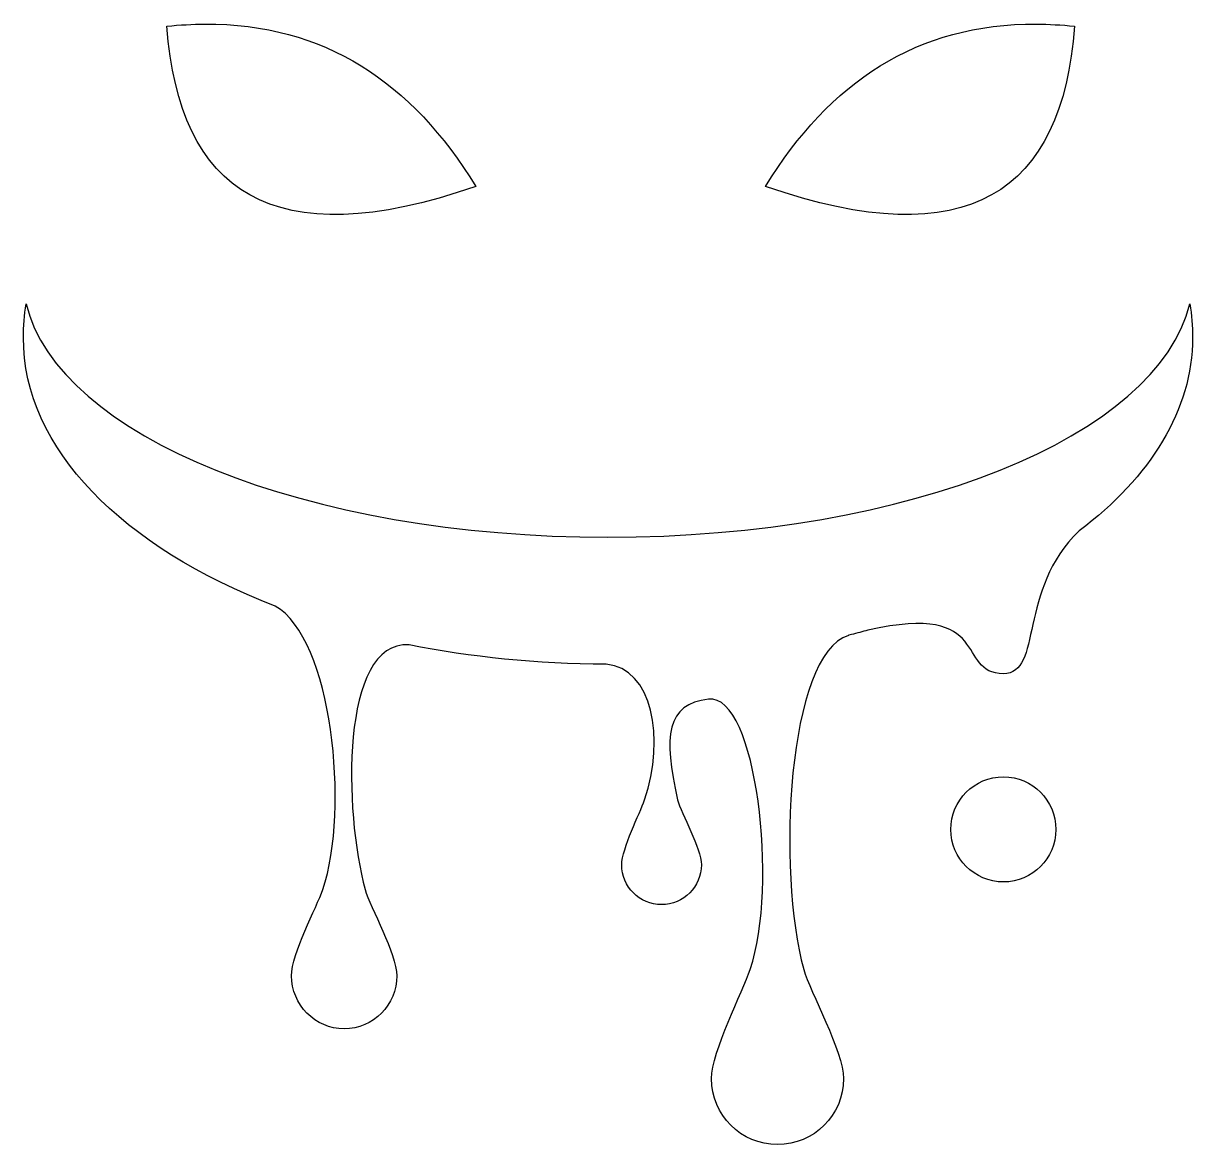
# Model space of a CAD drawing. Header units: centimetres. Extents: x -10.3 to 10.1, y -10 to 9.5.
import ezdxf

# ---------------------------------------------------------------- set-up
doc = ezdxf.new("R2010")
doc.units = ezdxf.units.CM
doc.header["$MEASUREMENT"] = 0
doc.layers.add('Layer 1', color=7, linetype='Continuous')

msp = doc.modelspace()

# ---------------------------------------------------------------- linework, layer by layer
at = {"layer": 'Layer 1'}
for points, knots in [([(-7.09476, 9.4996), (-7.30999, 9.49833), (-7.53048, 9.48653), (-7.75764, 9.46275), (-7.75764, 9.46275), (-7.54419, 6.56977), (-5.9076, 5.44085), (-2.37068, 6.66912), (-2.37068, 6.66912), (-3.48181, 8.48782), (-5.01427, 9.512), (-7.09476, 9.49964), (-7.09476, 9.49964), (-7.09476, 9.49964), (-7.09476, 9.4996), (-7.09476, 9.4996)], [0, 0, 0, 0, 0.2, 0.2, 0.2, 0.2, 0.4, 0.4, 0.4, 0.4, 0.6, 0.6, 0.6, 0.6, 1, 1, 1, 1]), ([(7.40706, 9.4996), (5.32658, 9.512), (3.79537, 8.48786), (2.68425, 6.66912), (2.68425, 6.66912), (6.22121, 5.44085), (7.85784, 6.56977), (8.07121, 9.46275), (8.07121, 9.46275), (7.84409, 9.48649), (7.62229, 9.49838), (7.40706, 9.49965), (7.40706, 9.49965), (7.40706, 9.49965), (7.40706, 9.4996), (7.40706, 9.4996)], [0, 0, 0, 0, 0.2, 0.2, 0.2, 0.2, 0.4, 0.4, 0.4, 0.4, 0.6, 0.6, 0.6, 0.6, 1, 1, 1, 1]), ([(-10.21123, 4.62005), (-10.24606, 4.42835), (-10.25998, 4.23185), (-10.25998, 4.03497), (-10.25998, 4.03497), (-10.25998, 2.09145), (-8.52308, 0.37875), (-5.86928, -0.64829), (-5.86928, -0.64829), (-4.87926, -1.19732), (-4.56292, -4.18787), (-5.03908, -5.58852), (-5.03908, -5.58852), (-5.14323, -5.89474), (-5.5833, -6.71651), (-5.5833, -7.0908), (-5.5833, -7.0908), (-5.5833, -7.59817), (-5.17216, -8.01723), (-4.66488, -8.01723), (-4.66488, -8.01723), (-4.15747, -8.01723), (-3.74773, -7.59816), (-3.74773, -7.0908), (-3.74773, -7.0908), (-3.74773, -6.71424), (-4.21369, -5.90208), (-4.29984, -5.58857), (-4.29984, -5.58857), (-4.66965, -4.24291), (-4.73797, -1.25143), (-3.5342, -1.32176), (-3.5342, -1.32176), (-2.46187, -1.53808), (-1.30562, -1.65678), (-0.10012, -1.6591), (-0.10012, -1.6591), (-0.10012, -1.6591), (-0.09614, -1.6591), (-0.09614, -1.6591), (-0.09614, -1.6591), (0.70518, -1.73361), (0.94056, -2.94257), (0.57193, -4.02708), (0.57193, -4.02708), (0.49308, -4.25884), (0.17534, -4.87432), (0.17526, -5.15773), (0.17526, -5.15773), (0.17526, -5.5418), (0.48562, -5.85215), (0.86977, -5.85215), (0.86977, -5.85215), (1.25384, -5.85215), (1.56419, -5.54179), (1.56419, -5.15777), (1.56419, -5.15777), (1.56419, -4.87263), (1.21302, -4.26448), (1.14778, -4.02712), (1.14778, -4.02712), (0.90068, -2.90883), (0.95313, -2.35196), (1.68795, -2.27057), (1.68795, -2.27057), (2.52962, -2.17738), (2.90892, -5.53336), (2.41674, -6.98158), (2.41674, -6.98158), (2.28589, -7.36632), (1.74205, -8.41529), (1.74205, -8.88567), (1.74205, -8.88567), (1.74205, -9.52325), (2.2549, -10.0361), (2.89239, -10.03601), (2.89239, -10.03601), (3.52997, -10.03593), (4.04273, -9.52325), (4.04282, -8.88567), (4.04282, -8.88567), (4.04282, -8.41229), (3.45669, -7.37534), (3.34831, -6.98145), (3.34831, -6.98145), (2.88185, -5.28419), (3.05617, -1.48511), (4.12981, -1.15835), (4.12981, -1.15835), (4.13065, -1.15801), (4.1315, -1.15725), (4.13242, -1.15696), (4.13242, -1.15696), (4.14874, -1.15287), (4.16489, -1.14929), (4.18117, -1.14515), (4.18117, -1.14515), (4.18172, -1.14473), (4.18201, -1.14418), (4.18244, -1.1438), (4.18244, -1.1438), (4.27875, -1.11917), (4.37388, -1.09362), (4.46847, -1.06735), (4.46847, -1.06735), (6.67107, -0.57116), (5.98432, -1.82637), (6.83241, -1.82637), (6.83241, -1.82637), (7.51878, -1.82637), (7.07348, -0.36124), (8.15286, 0.66281), (8.15286, 0.66281), (9.39555, 1.60632), (10.13079, 2.77163), (10.13079, 4.03498), (10.13079, 4.03498), (10.13079, 4.23182), (10.11561, 4.42832), (10.08069, 4.62006), (10.08069, 4.62006), (9.5293, 2.31402), (5.19494, 0.55347), (-0.06463, 0.55347), (-0.06463, 0.55347), (-5.32424, 0.55347), (-9.65995, 2.31398), (-10.21134, 4.62006), (-10.21134, 4.62006), (-10.21134, 4.62006), (-10.21123, 4.62005), (-10.21123, 4.62005)], [0, 0, 0, 0, 0.02941176, 0.02941176, 0.02941176, 0.02941176, 0.05882353, 0.05882353, 0.05882353, 0.05882353, 0.08823529, 0.08823529, 0.08823529, 0.08823529, 0.11764706, 0.11764706, 0.11764706, 0.11764706, 0.14705882, 0.14705882, 0.14705882, 0.14705882, 0.17647059, 0.17647059, 0.17647059, 0.17647059, 0.20588235, 0.20588235, 0.20588235, 0.20588235, 0.23529412, 0.23529412, 0.23529412, 0.23529412, 0.26470588, 0.26470588, 0.26470588, 0.26470588, 0.29411765, 0.29411765, 0.29411765, 0.29411765, 0.32352941, 0.32352941, 0.32352941, 0.32352941, 0.35294118, 0.35294118, 0.35294118, 0.35294118, 0.38235294, 0.38235294, 0.38235294, 0.38235294, 0.41176471, 0.41176471, 0.41176471, 0.41176471, 0.44117647, 0.44117647, 0.44117647, 0.44117647, 0.47058824, 0.47058824, 0.47058824, 0.47058824, 0.5, 0.5, 0.5, 0.5, 0.52941176, 0.52941176, 0.52941176, 0.52941176, 0.55882353, 0.55882353, 0.55882353, 0.55882353, 0.58823529, 0.58823529, 0.58823529, 0.58823529, 0.61764706, 0.61764706, 0.61764706, 0.61764706, 0.64705882, 0.64705882, 0.64705882, 0.64705882, 0.67647059, 0.67647059, 0.67647059, 0.67647059, 0.70588235, 0.70588235, 0.70588235, 0.70588235, 0.73529412, 0.73529412, 0.73529412, 0.73529412, 0.76470588, 0.76470588, 0.76470588, 0.76470588, 0.79411765, 0.79411765, 0.79411765, 0.79411765, 0.82352941, 0.82352941, 0.82352941, 0.82352941, 0.85294118, 0.85294118, 0.85294118, 0.85294118, 0.88235294, 0.88235294, 0.88235294, 0.88235294, 0.91176471, 0.91176471, 0.91176471, 0.91176471, 0.94117647, 0.94117647, 0.94117647, 0.94117647, 1, 1, 1, 1]), ([(6.83121, -3.62383), (6.32477, -3.62383), (5.91406, -4.03455), (5.91406, -4.54098), (5.91406, -4.54098), (5.91406, -5.04741), (6.32478, -5.45678), (6.83121, -5.45678), (6.83121, -5.45678), (7.33764, -5.45678), (7.7471, -5.04733), (7.7471, -4.54089), (7.7471, -4.54089), (7.7471, -4.03454), (7.33765, -3.62382), (6.83121, -3.62382), (6.83121, -3.62382), (6.83121, -3.62382), (6.83121, -3.62383), (6.83121, -3.62383)], [0, 0, 0, 0, 0.16666667, 0.16666667, 0.16666667, 0.16666667, 0.33333333, 0.33333333, 0.33333333, 0.33333333, 0.5, 0.5, 0.5, 0.5, 0.66666667, 0.66666667, 0.66666667, 0.66666667, 1, 1, 1, 1])]:
    msp.add_open_spline(points, degree=3, knots=knots, dxfattribs=at)

doc.saveas('drawing.dxf')
